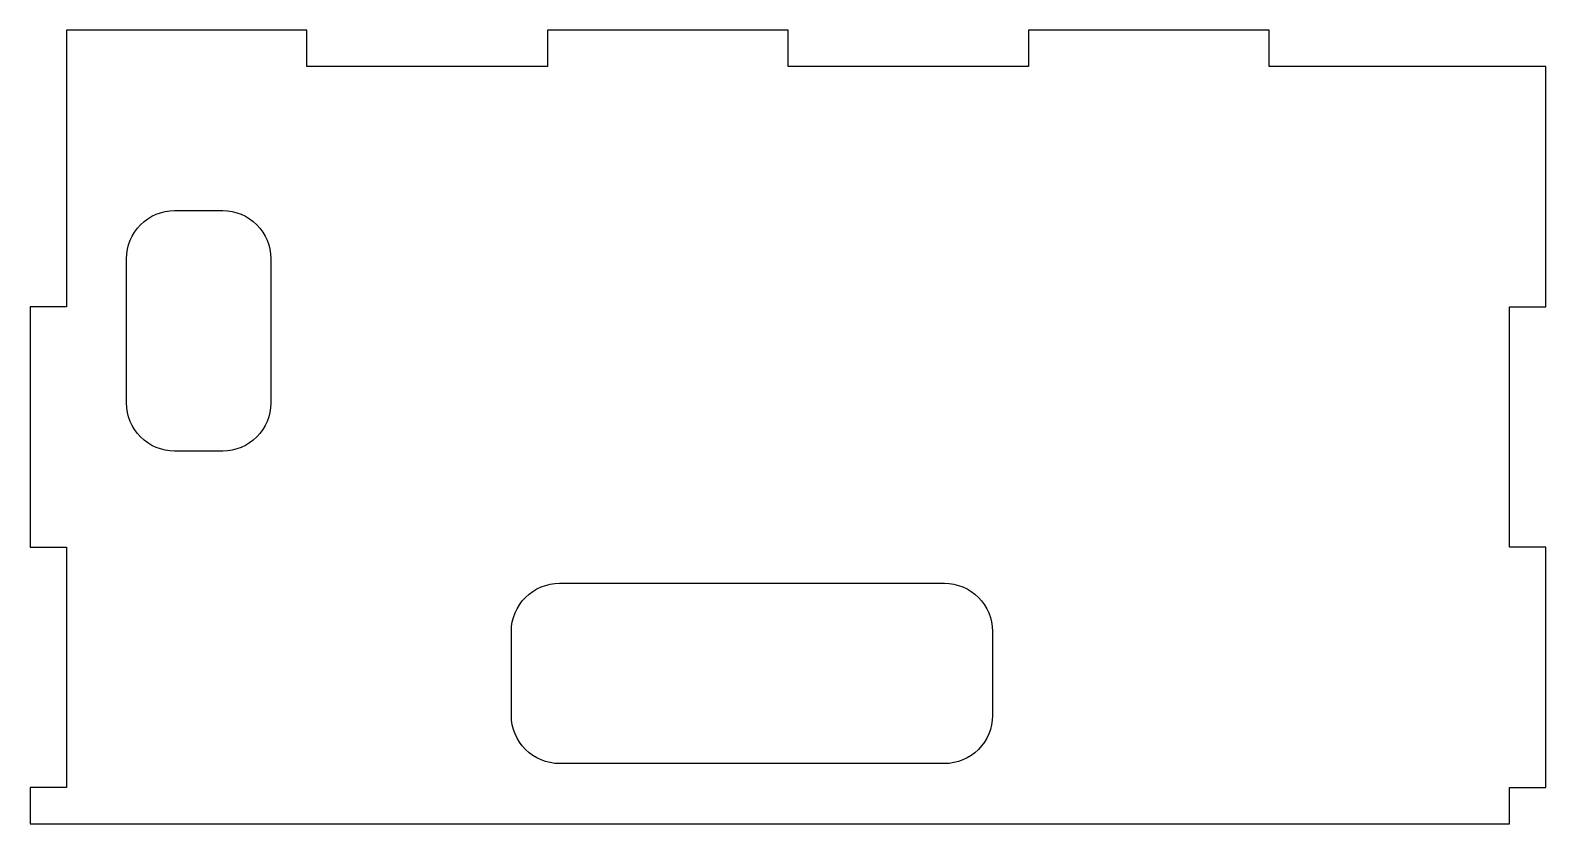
# Model space of a CAD drawing. Header units: millimetres. Extents: x 0 to 126, y 0 to 66.
import ezdxf

# ---------------------------------------------------------------- set-up
doc = ezdxf.new("R2010")
doc.units = ezdxf.units.MM

msp = doc.modelspace()

# ---------------------------------------------------------------- linework, layer by layer
msp.add_lwpolyline([(0, 0), (123, 0), (123, 3), (126, 3), (126, 23), (123, 23), (123, 43), (126, 43), (126, 63), (103, 63), (103, 66), (83, 66), (83, 63), (63, 63), (63, 66), (43, 66), (43, 63), (23, 63), (23, 66), (3, 66), (3, 43), (0, 43), (0, 23), (3, 23), (3, 3), (0, 3)], close=True)
for points in [[(8, 35), (8, 47, -0.414214), (12, 51), (16, 51, -0.414214), (20, 47), (20, 35, -0.414214), (16, 31), (12, 31, -0.414214)], [(40, 9), (40, 16, -0.414214), (44, 20), (76, 20, -0.414214), (80, 16), (80, 9, -0.414214), (76, 5), (44, 5, -0.414214)]]:
    msp.add_lwpolyline(points, format="xyb", close=True)

doc.saveas('drawing.dxf')
